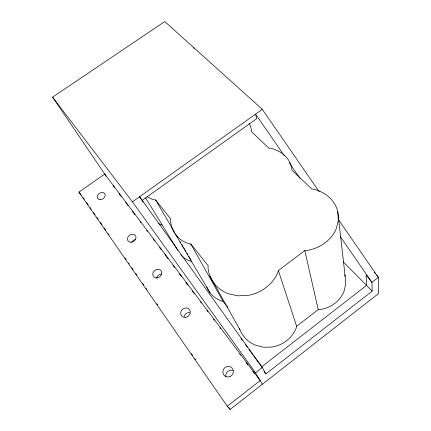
<?xml version="1.0" encoding="UTF-8"?>
<svg xmlns="http://www.w3.org/2000/svg" width="431" height="431" viewBox="0 0 431 431"><rect width="100%" height="100%" fill="white"/><g stroke="black" fill="none" stroke-linecap="round" stroke-linejoin="round"><path stroke-width="0.65" d="M249.312 123.686A32.007 24.562 -20.8 0 1 251.327 129.812L251.295 131.482L268.831 148.156L270.927 148.399A34.162 27.697 -17 0 1 291.787 168.182L291.83 170.035L311.732 188.961L314.032 189.279A36.77 31.355 -10.1 0 1 337.807 211.826L338.383 220.122L336.379 228.441A36.77 31.355 -10.1 0 1 307.281 250.438L304.798 250.583L278.372 270.555L296.63 326.283L296.151 328.18A30.31 28.688 -18.7 0 1 271.735 347.068L263.659 347.224L255.933 345.339A30.31 28.688 -18.7 0 1 239.469 328.546M278.372 270.555L277.747 272.764A36.807 32.713 -21.9 0 1 247.771 295.429L238.009 295.833L228.742 293.845A36.807 32.713 -21.9 0 1 208.054 267.893L208.178 265.728L190.836 244.043L188.724 243.655A34.405 28.64 -25.7 0 1 170.638 220.963L170.821 219.029L155.596 199.984L153.668 199.677A32.32 25.267 -27.3 0 1 147.068 196.638M227.288 406.223L260.184 380.573L104.722 174.059L78.932 192.134L227.288 406.223L230.127 409.45L378.407 293.646L378.337 277.381L338.642 219.891M263.934 371.452L265.841 373.952L372.179 291.108L371.948 282.343L340.172 236.42M261.407 367.045L366.539 285.414L366.075 274.983L371.948 282.343L378.337 277.381L376.656 275.285M262.393 384.253L255.513 372.788L262.285 367.524L139.622 196.714L141.664 199.968M296.63 326.283L318.218 309.593L320.271 309.523A30.407 27.589 -3.1 0 0 344.1 291.092L345.705 283.889L345.177 276.616L337.807 211.826M262.307 109.334L164.777 21.55L52.593 97.147L132.452 201.821L262.307 109.334L319.177 191.698M191.811 261.353L190.152 261.024A27.191 23.145 -27.7 0 1 180.697 254.807M227.929 307.535L223.026 301.264L221.238 300.87A28.651 25.709 -25.6 0 1 206.761 286.96M343.34 261.962L372.179 291.108M374.135 272.139L375.396 273.712M78.932 192.134L81.249 195.119M193.805 47.679L194.618 48.751M113.035 185.669L114.651 187.824M119.107 193.745L121.537 196.972M125.583 202.355L128.012 205.582M132.058 210.964L134.892 214.73M140.156 221.728L140.964 222.805M146.632 230.337L147.44 231.415M153.107 238.946L154.724 241.101M159.583 247.561L161.199 249.711M164.841 254.554L168.079 258.859M172.939 265.318L174.555 267.473M179.415 273.927L181.44 276.621M185.89 282.542L187.916 285.23M192.366 291.151L194.392 293.84M200.463 301.915L201.272 302.993M206.939 310.525L207.747 311.602M213.415 319.134L214.223 320.211M219.891 327.749L220.699 328.821M239.722 354.115L240.536 355.192M246.198 362.724L247.82 364.879M252.674 371.339L254.295 373.488M241.021 338.647L242.217 340.269M245.401 344.595L247.394 347.294M248.983 349.46L252.566 354.325M253.363 355.403L262.285 367.524L265.841 373.952M132.452 201.821L255.513 372.788M284.271 155.639L255.556 114.14L256.752 118.633L142.004 200.512L143.06 202.193M289.249 162.832L299.971 178.321M83.183 197.603L84.331 199.262M86.631 202.581L88.166 204.795M90.084 207.559L91.237 209.218M93.538 212.537L95.073 214.751M96.991 217.515L98.144 219.174M100.445 222.493L101.98 224.707M104.28 228.026L105.816 230.24M108.122 233.559L108.887 234.663M125.001 257.894L126.154 259.554M128.454 262.872L129.219 263.977M131.908 267.85L133.06 269.51M135.743 273.383L136.896 275.043M142.65 283.339L143.803 284.999M146.104 288.317L146.869 289.422M156.846 303.801L157.611 304.911M191.375 353.587L192.528 355.246M194.828 358.565L195.599 359.669M228.592 407.236L230.127 409.45M52.593 97.147L106.128 176.128M145.533 197.77L177.814 250.433M175.789 234.852L210.064 292.821M155.596 199.984L174.727 232.406M175.412 233.564L176.096 234.723M177.119 236.457L177.804 237.616M180.196 241.667L180.875 242.825M181.904 244.566L182.927 246.3M183.611 247.459L184.635 249.193M185.319 250.352L186.003 251.51M187.027 253.25L187.711 254.403M188.735 256.143L191.127 260.195M190.836 244.043L223.026 301.264M209.978 276.174L239.905 329.704M304.798 250.583L318.218 309.593M131.838 242.174A4.488 3.663 -35.9 0 1 135.458 239.555M156.475 278.124A4.709 4.03 -37.7 0 1 161.819 274.191M184.123 316.677A4.956 4.455 -41.3 0 1 189.705 312.491M225.876 377.033A5.355 5.113 -58.9 0 1 232.993 370.515M344.671 274.698A30.407 27.589 -3.1 0 1 345.177 276.616M162.131 225.111A25.882 20.947 -28.6 0 1 158.463 223.554M100.132 199.661A4.283 3.259 -34.3 0 0 105.11 194.327A4.283 3.259 -34.3 0 0 98.478 194.139A4.283 3.259 -34.3 0 0 100.132 199.661M130.658 242.233A4.552 3.69 -35.7 0 0 135.846 236.42A4.552 3.69 -35.7 0 0 128.664 236.048A4.552 3.69 -35.7 0 0 130.658 242.233M185.793 317.329A5.037 4.509 -40.7 0 0 189.516 309.62A5.037 4.509 -40.7 0 0 181.182 311.02A5.037 4.509 -40.7 0 0 185.793 317.329M229.998 376.597A5.447 5.188 -56.7 0 0 231.469 367.357A5.447 5.188 -56.7 0 0 222.929 371.037A5.447 5.188 -56.7 0 0 229.998 376.597M157.417 277.85A4.784 4.068 -37.4 0 0 161.108 270.733A4.784 4.068 -37.4 0 0 153.258 272.155A4.784 4.068 -37.4 0 0 157.417 277.85"/></g></svg>
